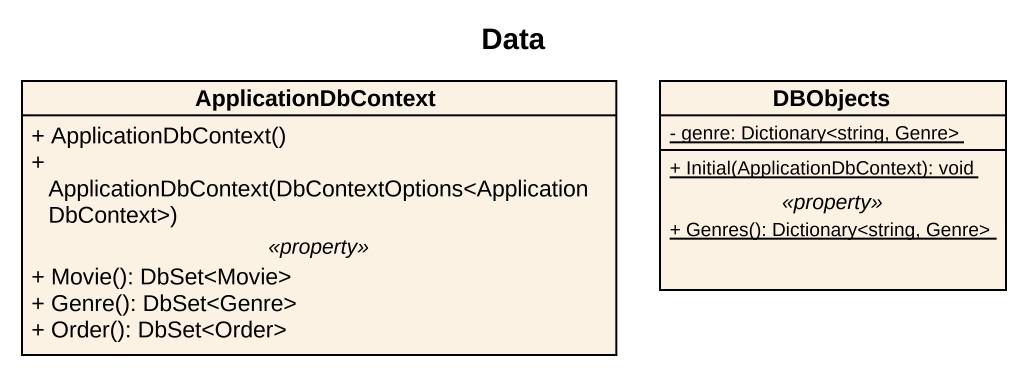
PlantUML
@startuml
title Data
hide circle
hide empty members
skinparam classAttributeIconSize 0
class ApplicationDbContext {
  + ApplicationDbContext()
  + ApplicationDbContext(DbContextOptions<ApplicationDbContext>)
  .. <<property>> ..
  + Movie(): DbSet<Movie>
  + Genre(): DbSet<Genre>
  + Order(): DbSet<Order>
}
class DBObjects {
  {static} - genre: Dictionary<string, Genre>
  --
  {static} + Initial(ApplicationDbContext): void
  .. <<property>> ..
  {static} + Genres(): Dictionary<string, Genre>
}
@enduml
